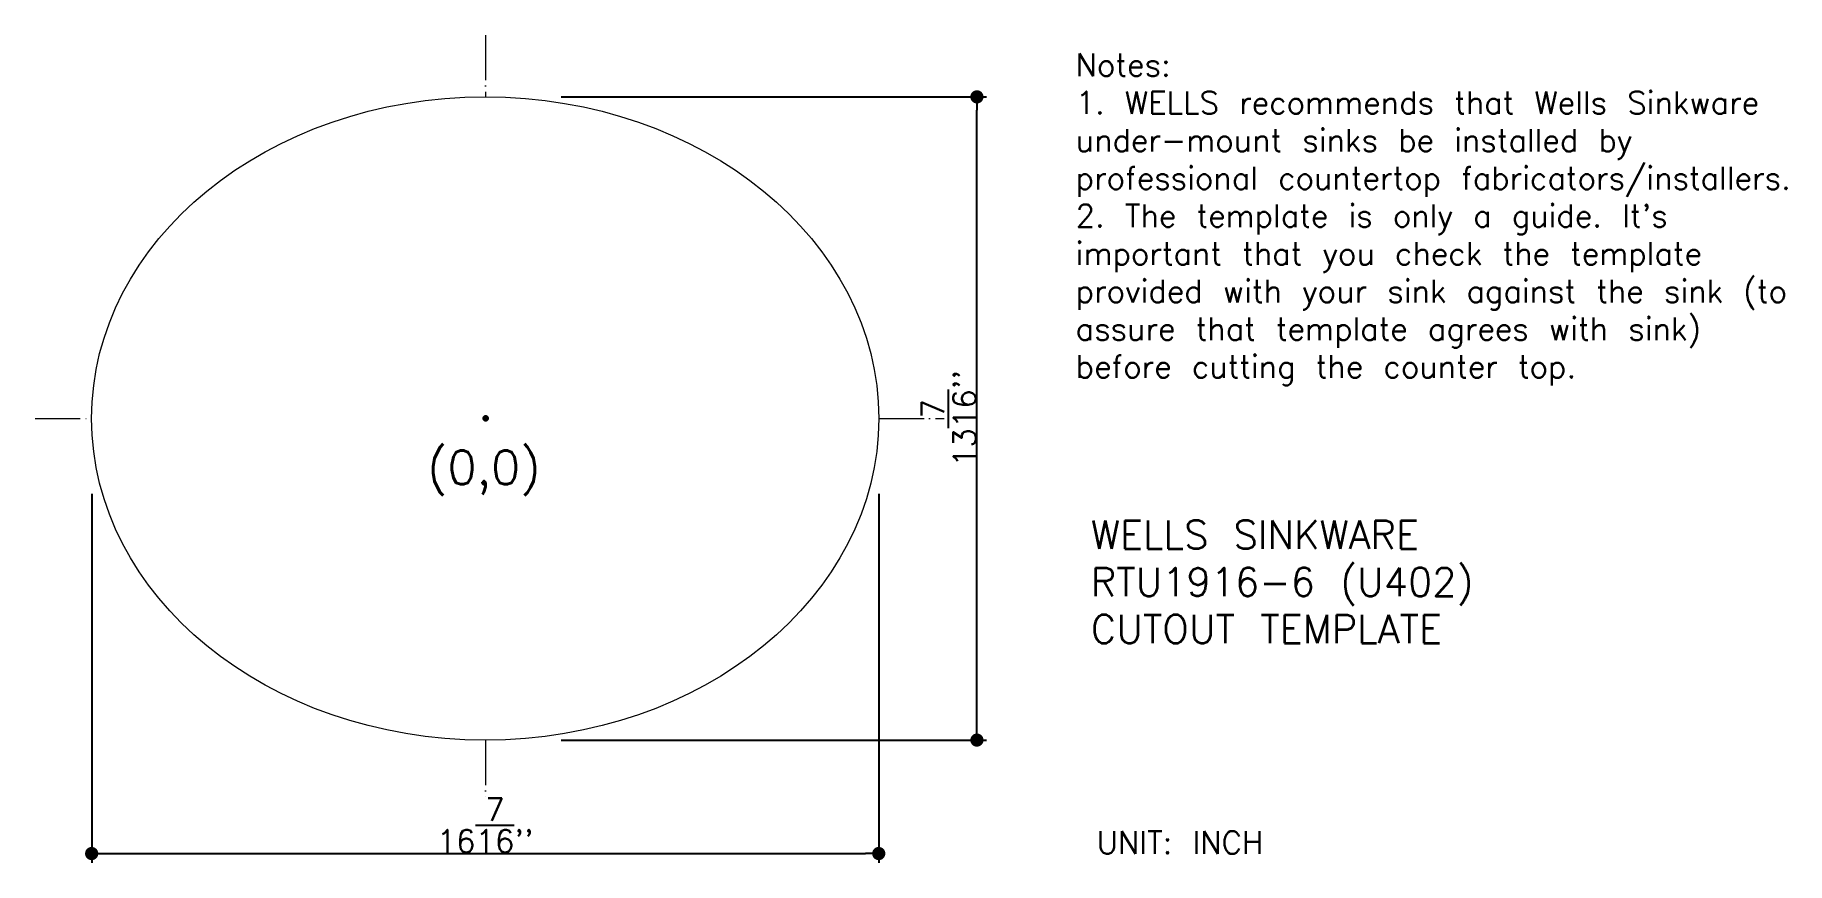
# Model space of a CAD drawing. Header units: millimetres. Extents: x 14 to 944, y -176 to 263.
import ezdxf

# ---------------------------------------------------------------- set-up
doc = ezdxf.new("R2010")
doc.units = ezdxf.units.MM
doc.linetypes.add('ACAD_ISO04W100', pattern=[30, 24, -3, 0, -3])
doc.styles.get("Standard").update_dxf_attribs({"font": 'txt.shx', "height": 12})
doc.dimstyles.new('ISO-25', dxfattribs={"dimtxt": 12, "dimasz": 7, "dimexe": 5, "dimexo": 40, "dimgap": 2, "dimtad": 1, "dimdec": 4, "dimlfac": 0.03937, "dimlunit": 5, "dimtxsty": 'Standard', "dimcen": 5, "dimadec": 0, "dimazin": 0, "dimtfac": 1, "dimtdec": 4, "dimtmove": 0, "dimatfit": 3, "dimfxl": 1, "dimfrac": 1, "dimarcsym": 0})

# ---------------------------------------------------------------- blocks, each defined once
blk = doc.blocks.new('_Dot')
at = {"color": 0, "linetype": 'ByBlock', "lineweight": -2}
blk.add_line((-0.5, 0), (-1, 0), dxfattribs=at)
at = {"color": 0, "linetype": 'ByBlock', "const_width": 0.5}
blk.add_lwpolyline([(-0.25, 0, 1), (0.25, 0, 1)], format="xyb", close=True, dxfattribs=at)
blk = doc.blocks.new('*D1')
at = {"color": 0, "lineweight": -2}
for p, q in [((293.5, 230.62), (519.1, 230.62)), ((514.1, -103.69), (514.1, 223.62)), ((293.5, -110.69), (519.1, -110.69))]:
    blk.add_line(p, q, dxfattribs=at)
at = {"layer": 'Defpoints', "color": 0, "lineweight": 5}
for p in [(253.5, 230.62), (514.1, 230.62), (253.5, -110.69)]:
    blk.add_point(p, dxfattribs=at)
at = {"color": 0, "lineweight": -2, "xscale": 7, "yscale": 7, "zscale": 7}
for p, rotation in [((514.1, 230.62), 90), ((514.1, -110.69), 270)]:
    blk.add_blockref('_Dot', p, dxfattribs=dict(at, rotation=rotation))
at = {"color": 40, "insert": (499.1, 59.96), "char_height": 12, "attachment_point": 5, "rotation": 90}
blk.add_mtext("13\\S7/16;''", dxfattribs=at)
blk = doc.blocks.new('*D2')
at = {"color": 0, "lineweight": -2}
for p, q in [((44.52, 20), (44.52, -175.9)), ((462.03, 20), (462.03, -175.9)), ((51.52, -170.9), (455.03, -170.9))]:
    blk.add_line(p, q, dxfattribs=at)
at = {"layer": 'Defpoints', "color": 0, "lineweight": 5}
for p in [(44.52, 60), (462.03, 60), (462.03, -170.9)]:
    blk.add_point(p, dxfattribs=at)
at = {"color": 0, "lineweight": -2, "xscale": 7, "yscale": 7, "zscale": 7, "rotation": 180}
blk.add_blockref('_Dot', (44.52, -170.9), dxfattribs=at)
at = {"color": 0, "lineweight": -2, "xscale": 7, "yscale": 7, "zscale": 7}
blk.add_blockref('_Dot', (462.03, -170.9), dxfattribs=at)
at = {"color": 40, "insert": (253.27, -155.9), "char_height": 12, "attachment_point": 5}
blk.add_mtext("16\\S7/16;''", dxfattribs=at)

msp = doc.modelspace()

# ---------------------------------------------------------------- linework, layer by layer
at = {"color": 1, "linetype": 'ACAD_ISO04W100', "lineweight": 5}
for p, q in [((253.5, 263.43681), (253.5, 230.62097)), ((14.47835, 60), (44.51555, 60)), ((462.02804, 60), (496.79313, 60)), ((253.5, -110.69132), (253.5, -140.82322))]:
    msp.add_line(p, q, dxfattribs=at)
at = {"linetype": 'Continuous', "lineweight": 5}
msp.add_ellipse((253.27179, 59.96483), major_axis=(208.75625, 0), ratio=0.817490494, dxfattribs=at)
at = {"color": 1, "linetype": 'Continuous', "lineweight": 100}
msp.add_point((253.5, 60), dxfattribs=at)

# ---------------------------------------------------------------- texts
at = {"color": 0, "insert": (566.49907, 253.55672), "char_height": 6, "width": 418.7174883, "attachment_point": 1}
msp.add_mtext("{\\H2x;\\C4;Notes: \\P1. WELLS recommends that Wells Sinkware under-mount sinks be installed by professional countertop fabricators/installers. \\P2. The template is only a guide. It's important that you check the template provided with your sink against the sink (to assure that template agrees with sink) before cutting the counter top.}", dxfattribs=at)
at = {"linetype": 'Continuous', "lineweight": 5, "insert": (222.49089, 43.03516), "char_height": 18, "width": 107.4350439, "attachment_point": 1}
msp.add_mtext('{\\C1;(0,0)}', dxfattribs=at)
at = {"color": 7, "attachment_point": 1}
for s, insert, char_height, width in [('{\\C3;WELLS SINKWARE\\PRTU1916-6 (U402) \\PCUTOUT TEMPLATE}', (574.47905, 5.76517), 15, 221.975751), ('{\\C3;UNIT: INCH}', (577.64688, -159.03798), 12, 144)]:
    msp.add_mtext(s, dxfattribs=dict(at, insert=insert, char_height=char_height, width=width))

# ---------------------------------------------------------------- dimensions: what is measured, and where the dimension line sits
at = {"color": 102}
dim = msp.add_linear_dim(base=(514.1027, 230.62097), p1=(253.5, -110.69132), p2=(253.5, 230.62097), angle=90, dimstyle='ISO-25', override={"dimtxt": 10, "dimgap": 3, "dimdsep": 46, "dimpost": "''", "dimblk1": 'Dot', "dimblk2": 'Dot', "dimsah": 1, "dimclrt": 40}, dxfattribs=at)
dim.commit()
dim.dimension.update_dxf_attribs({"geometry": '*D1', "text_midpoint": (499.1027, 59.96483)})
dim = msp.add_linear_dim(base=(462.02804, -170.89676), p1=(44.51555, 60), p2=(462.02804, 60), dimstyle='ISO-25', override={"dimtxt": 10, "dimgap": 3, "dimdsep": 46, "dimpost": "''", "dimblk1": 'Dot', "dimblk2": 'Dot', "dimsah": 1, "dimclrt": 40}, dxfattribs=at)
dim.commit()
dim.dimension.update_dxf_attribs({"geometry": '*D2', "text_midpoint": (253.27179, -170.89676), "dimtype": 160})

doc.saveas('drawing.dxf')
